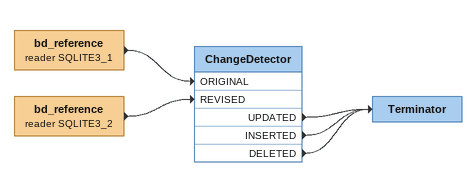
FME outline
bd_reference (reader SQLITE3_1)
    -> ChangeDetector [ORIGINAL]
bd_reference (reader SQLITE3_2)
    -> ChangeDetector [REVISED]
ChangeDetector
    UPDATED -> Terminator
    INSERTED -> Terminator
    DELETED -> Terminator
Terminator
